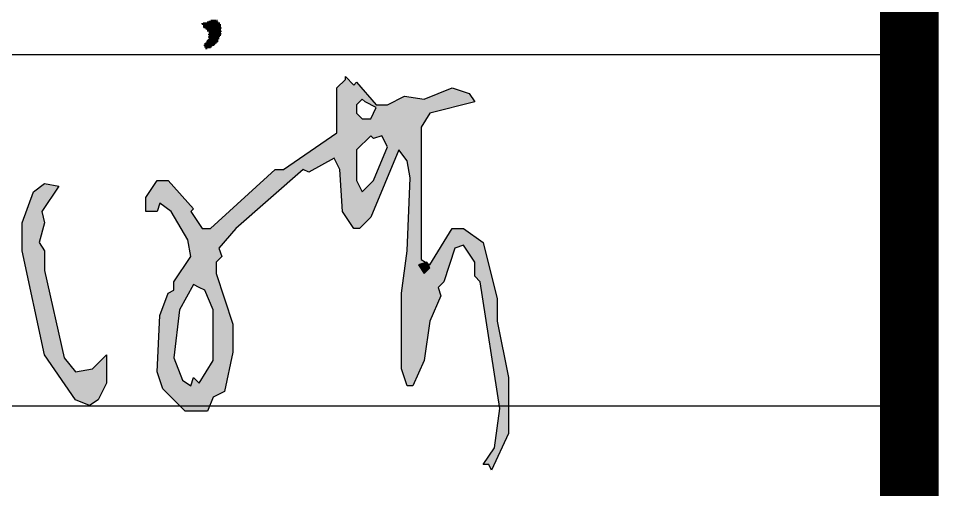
# Model space of a CAD drawing. Extents: x 1738711 to 2346805, y 1189731 to 2516152.
# Drawn here: x 2251245 to 2252816, y 2375776 to 2376581 of the extents above; entities that cross this region are included whole.
import ezdxf
from ezdxf.enums import TextEntityAlignment as Align

# ---------------------------------------------------------------- set-up
doc = ezdxf.new("R2010")
doc.units = 0
doc.header["$LTSCALE"] = 1000
doc.header["$MEASUREMENT"] = 0
doc.layers.add('TK', color=4, linetype='Continuous')
doc.layers.add('签名', color=2, linetype='Continuous')
doc.styles.add('宋体', font='SIMSUN.TTF', dxfattribs={"width": 0.75})

# ---------------------------------------------------------------- blocks, each defined once
blk = doc.blocks.new('hjashrtahreahe')
at = {"layer": 'TK', "color": 7}
for p, q in [((76600, 2200), (83100, 2200)), ((76600, 1600), (83100, 1600))]:
    blk.add_line(p, q, dxfattribs=at)
at = {"layer": 'TK', "color": 3, "const_width": 100}
blk.add_lwpolyline([(2500, 1000), (2500, 58400), (83100, 58400), (83100, 1000)], close=True, dxfattribs=at)
at = {"layer": 'TK', "color": 7, "const_width": 25}
blk.add_lwpolyline([(76600, 3550), (83100, 3550), (83100, 1000), (76600, 1000)], close=True, dxfattribs=at)
at = {"layer": 'TK', "style": '宋体', "width": 0.75}
for tag, height, p in [('项目负责人', 350, (6002.9, 57088.7)), ('专业负责人', 350, (6002.9, 56223.7)), ('设计人', 350, (6002.9, 55419.4)), ('版号1', 250, (77303.9, 22193.4)), ('时间1', 250, (82405.3, 22193.4)), ('版号2', 250, (77303.9, 21593.4)), ('时间2', 250, (82405.3, 21593.4)), ('版号3', 250, (77303.9, 20993.4)), ('时间3', 250, (82405.3, 20993.4)), ('建筑会签', 0.0001, (78977.9, 2403.2)), ('电气会签', 0.0001, (82127.9, 2403.2)), ('结构会签', 0.0001, (78977.9, 1803.2)), ('暖通会签', 0.0001, (82127.9, 1803.2)), ('给排水会签', 0.0001, (78977.9, 1249.5)), ('智能化会签', 0.0001, (82127.9, 1249.5))]:
    blk.add_attdef(tag, text='', height=height, dxfattribs=at).set_placement(p, align=Align.CENTER)
for tag, p in [('合作设计单位', (80815.9, 48985.9)), ('版号说明1', (79853.9, 22318.2)), ('版号说明2', (79853.9, 21718.2)), ('版号说明3', (79853.9, 21118.2)), ('浙江绿储科技有限公司', (80545.2, 16035.9)), ('百兆瓦级集中式熔盐储能关键', (80545.2, 14953.2)), ('设备研发及制造基地项目', (80545.2, 14603.3)), ('1#研发楼', (80545.2, 13635.9)), ('图名', (80545.2, 12435.9)), ('工程编号', (78977.9, 11460.9)), ('子项编号', (82127.9, 11460.9)), ('建筑', (78977.9, 10710.9)), ('图号', (82127.9, 10710.9)), ('施工图', (78977.9, 9960.9)), ('2023.03', (82127.9, 9960.9)), ('审定', (79352.9, 8460.9)), ('审核', (79352.9, 7710.9)), ('工程负责', (79352.9, 6960.9)), ('专业负责', (79352.9, 6210.9)), ('设计', (79352.9, 5460.9)), ('制图', (79352.9, 4710.9)), ('校对', (79352.9, 3960.9))]:
    blk.add_attdef(tag, text='', height=250, dxfattribs=at).set_placement(p, align=Align.MIDDLE_CENTER)
blk = doc.blocks.new('A$C579C72A4')
for p, q in [((908.3, 94.5), (907.7, 23.9)), ((910.4, 94.5), (909.9, 26.1)), ((912.5, 94.5), (912.1, 28.2)), ((914.7, 94.5), (914.2, 28.2)), ((916.8, 94.4), (916.3, 30.3)), ((918.9, 94.4), (918.5, 32.4)), ((923.2, 94.4), (922.8, 36.7)), ((884.7, 86.1), (884.7, 84)), ((886.8, 86.1), (886.8, 81.8)), ((889, 88.2), (888.9, 75.4)), ((891.1, 88.2), (891, 73.2)), ((893.2, 88.2), (893.1, 73.2)), ((895.4, 88.2), (895.3, 71.1)), ((897.5, 88.2), (897.4, 68.9)), ((899.7, 90.3), (899.5, 64.6)), ((901.8, 90.3), (901.6, 64.6)), ((904, 92.4), (903.5, 21.8)), ((906.1, 92.4), (905.6, 21.8)), ((921.1, 92.3), (920.7, 34.5)), ((925.3, 90.1), (925, 38.8)), ((927.5, 87.9), (927.1, 45.2)), ((929.6, 87.9), (929.3, 51.6)), ((931.7, 83.6), (931.5, 53.7)), ((933.8, 75.1), (933.8, 72.9)), ((901.5, 51.8), (901.5, 49.6)), ((901.6, 58.2), (901.6, 56.1)), ((933.7, 66.5), (933.7, 64.4)), ((933.7, 60.1), (933.7, 58)), ((890.7, 30.5), (890.7, 28.3)), ((892.9, 34.7), (892.8, 24)), ((895, 36.9), (894.9, 19.7)), ((897.2, 41.1), (897, 19.7)), ((899.3, 43.2), (899.2, 21.9)), ((901.5, 45.4), (901.3, 21.8))]:
    blk.add_line(p, q)
blk = doc.blocks.new('xq')
at = {"linetype": 'Continuous'}
h = blk.add_hatch(color=256, dxfattribs=at)
h.paths.add_polyline_path([(-769.79, 1086.26), (-767.79, 1088.26), (-768.79, 1091.26), (-762.79, 1098.26), (-738.79, 1119.26), (-736.79, 1118.26), (-727.79, 1123.26), (-725.79, 1119.26), (-724.79, 1104.26), (-720.79, 1098.26), (-718.79, 1098.26), (-714.79, 1102.26), (-704.79, 1126.26), (-701.79, 1122.26), (-700.79, 1116.26), (-701.79, 1090.26), (-703.79, 1075.26), (-703.79, 1048.26), (-701.79, 1042.26), (-699.79, 1042.26), (-695.79, 1051.26), (-693.79, 1065.26), (-689.79, 1074.26), (-690.79, 1077.26), (-688.79, 1079.26), (-684.79, 1091.26), (-681.79, 1092.26), (-677.79, 1086.26), (-677.79, 1081.26), (-675.79, 1079.26), (-668.79, 1034.26), (-670.79, 1020.26), (-674.79, 1014.26), (-672.79, 1014.26), (-671.79, 1012.26), (-665.79, 1025.26), (-665.79, 1045.26), (-669.79, 1065.26), (-669.79, 1073.26), (-674.79, 1093.26), (-681.79, 1098.26), (-685.79, 1098.26), (-693.79, 1085.26), (-694.54, 1085.76), (-693.79, 1084.26), (-695.79, 1082.26), (-697.79, 1085.26), (-695.13, 1086.15), (-696.79, 1087.26), (-696.79, 1134.26), (-693.79, 1139.26), (-677.79, 1143.26), (-679.79, 1146.26), (-685.79, 1148.26), (-695.79, 1144.26), (-702.79, 1145.26), (-708.79, 1142.26), (-712.79, 1142.26), (-719.79, 1150.26), (-720.79, 1149.26), (-723.79, 1152.26), (-723.79, 1151.26), (-726.79, 1148.26), (-726.79, 1132.26), (-745.79, 1119.26), (-748.79, 1119.26), (-771.79, 1098.26), (-774.79, 1098.26), (-778.79, 1104.26), (-777.79, 1105.26), (-786.79, 1115.26), (-790.79, 1115.26), (-794.79, 1109.26), (-794.79, 1104.26), (-790.79, 1104.26), (-789.79, 1107.26), (-785.79, 1104.26), (-779.79, 1094.26), (-778.79, 1088.26), (-784.79, 1079.26), (-784.79, 1076.26), (-786.79, 1075.26), (-789.79, 1067.26), (-790.79, 1047.26), (-788.79, 1041.26), (-780.79, 1033.26), (-772.79, 1033.26), (-770.79, 1038.26), (-766.79, 1040.26), (-763.79, 1054.26), (-763.79, 1064.26), (-769.79, 1082.26)])
h.paths.add_polyline_path([(-775.79, 1077.26), (-773.79, 1076.26), (-770.79, 1069.26), (-770.79, 1051.26), (-775.79, 1043.26), (-777.79, 1045.26), (-778.79, 1042.26), (-781.79, 1044.26), (-784.79, 1052.26), (-782.79, 1069.26), (-777.79, 1078.26)], flags=16)
h.paths.add_polyline_path([(-719.79, 1115.26), (-719.79, 1126.26), (-714.79, 1131.26), (-713.79, 1130.26), (-710.79, 1131.26), (-708.79, 1127.26), (-713.79, 1115.26), (-717.79, 1111.26)], flags=16)
h.paths.add_polyline_path([(-719.79, 1139.26), (-719.79, 1142.26), (-717.79, 1144.26), (-716.79, 1143.26), (-712.79, 1141.26), (-714.79, 1137.26), (-717.79, 1137.26)], flags=16)
for points in [[(-830.79, 1053.26), (-819.79, 1037.26), (-814.79, 1035.26), (-811.79, 1037.26), (-808.79, 1043.26), (-808.79, 1053.26), (-813.79, 1048.26), (-819.79, 1047.26), (-823.79, 1052.26), (-830.79, 1083.26), (-830.79, 1090.26), (-832.79, 1093.26), (-830.79, 1100.26), (-831.79, 1104.26), (-825.79, 1113.26), (-830.79, 1114.26), (-834.79, 1111.26), (-838.79, 1100.26), (-838.79, 1090.26)], [(-697.79, 1085.26), (-695.79, 1082.26), (-693.79, 1084.26), (-694.54, 1085.76), (-695.13, 1086.15)]]:
    blk.add_hatch(color=256, dxfattribs=at).paths.add_polyline_path(points)
for points in [[(-723.79, 1151.26), (-723.79, 1152.26), (-720.79, 1149.26), (-719.79, 1150.26), (-712.79, 1142.26), (-708.79, 1142.26), (-702.79, 1145.26), (-695.79, 1144.26), (-685.79, 1148.26), (-679.79, 1146.26), (-677.79, 1143.26), (-693.79, 1139.26), (-696.79, 1134.26), (-696.79, 1087.26), (-693.79, 1085.26), (-685.79, 1098.26), (-681.79, 1098.26), (-674.79, 1093.26), (-669.79, 1073.26), (-669.79, 1065.26), (-665.79, 1045.26), (-665.79, 1025.26), (-671.79, 1012.26), (-672.79, 1014.26), (-674.79, 1014.26), (-670.79, 1020.26), (-668.79, 1034.26), (-675.79, 1079.26), (-677.79, 1081.26), (-677.79, 1086.26), (-681.79, 1092.26), (-684.79, 1091.26), (-688.79, 1079.26), (-690.79, 1077.26), (-689.79, 1074.26), (-693.79, 1065.26), (-695.79, 1051.26), (-699.79, 1042.26), (-701.79, 1042.26), (-703.79, 1048.26), (-703.79, 1075.26), (-701.79, 1090.26), (-700.79, 1116.26), (-701.79, 1122.26), (-704.79, 1126.26), (-714.79, 1102.26), (-718.79, 1098.26), (-720.79, 1098.26), (-724.79, 1104.26), (-725.79, 1119.26), (-727.79, 1123.26), (-736.79, 1118.26), (-738.79, 1119.26), (-762.79, 1098.26), (-768.79, 1091.26), (-767.79, 1088.26), (-769.79, 1086.26), (-769.79, 1082.26), (-763.79, 1064.26), (-763.79, 1054.26), (-766.79, 1040.26), (-770.79, 1038.26), (-772.79, 1033.26), (-780.79, 1033.26), (-788.79, 1041.26), (-790.79, 1047.26), (-789.79, 1067.26), (-786.79, 1075.26), (-784.79, 1076.26), (-784.79, 1079.26), (-778.79, 1088.26), (-779.79, 1094.26), (-785.79, 1104.26), (-789.79, 1107.26), (-790.79, 1104.26), (-794.79, 1104.26), (-794.79, 1109.26), (-790.79, 1115.26), (-786.79, 1115.26), (-777.79, 1105.26), (-778.79, 1104.26), (-774.79, 1098.26), (-771.79, 1098.26), (-748.79, 1119.26), (-745.79, 1119.26), (-726.79, 1132.26), (-726.79, 1148.26), (-723.79, 1151.26)], [(-716.79, 1143.26), (-717.79, 1144.26), (-719.79, 1142.26), (-719.79, 1139.26), (-717.79, 1137.26), (-714.79, 1137.26), (-712.79, 1141.26), (-716.79, 1143.26)], [(-713.79, 1130.26), (-714.79, 1131.26), (-719.79, 1126.26), (-719.79, 1115.26), (-717.79, 1111.26), (-713.79, 1115.26), (-708.79, 1127.26), (-710.79, 1131.26), (-713.79, 1130.26)], [(-830.79, 1114.26), (-825.79, 1113.26), (-831.79, 1104.26), (-830.79, 1100.26), (-832.79, 1093.26), (-830.79, 1090.26), (-830.79, 1083.26), (-823.79, 1052.26), (-819.79, 1047.26), (-813.79, 1048.26), (-808.79, 1053.26), (-808.79, 1043.26), (-811.79, 1037.26), (-814.79, 1035.26), (-819.79, 1037.26), (-830.79, 1053.26), (-838.79, 1090.26), (-838.79, 1100.26), (-834.79, 1111.26), (-830.79, 1114.26)], [(-693.79, 1084.26), (-694.79, 1086.26), (-697.79, 1085.26), (-695.79, 1082.26), (-693.79, 1084.26)], [(-775.79, 1077.26), (-777.79, 1078.26), (-782.79, 1069.26), (-784.79, 1052.26), (-781.79, 1044.26), (-778.79, 1042.26), (-777.79, 1045.26), (-775.79, 1043.26), (-770.79, 1051.26), (-770.79, 1069.26), (-773.79, 1076.26), (-775.79, 1077.26)]]:
    blk.add_lwpolyline(points, dxfattribs=at)
blk = doc.blocks.new('harehraehr')
at = {"linetype": 'Continuous', "xscale": 7.2, "yscale": 7.2, "zscale": 7.2}
blk.add_blockref('xq', (2026333.8, 1944056), dxfattribs=at)
at = {"layer": '签名'}
blk.add_blockref('A$C579C72A4', (2019870, 1952403), dxfattribs=at)

msp = doc.modelspace()

# ---------------------------------------------------------------- block references
msp.add_blockref('hjashrtahreahe', (2169666.1, 2374319.5))
at = {"xscale": 0.66666, "yscale": 0.66666, "zscale": 0.66666}
msp.add_blockref('harehraehr', (904401.5, 1074926.4), dxfattribs=at)

doc.saveas('drawing.dxf')
